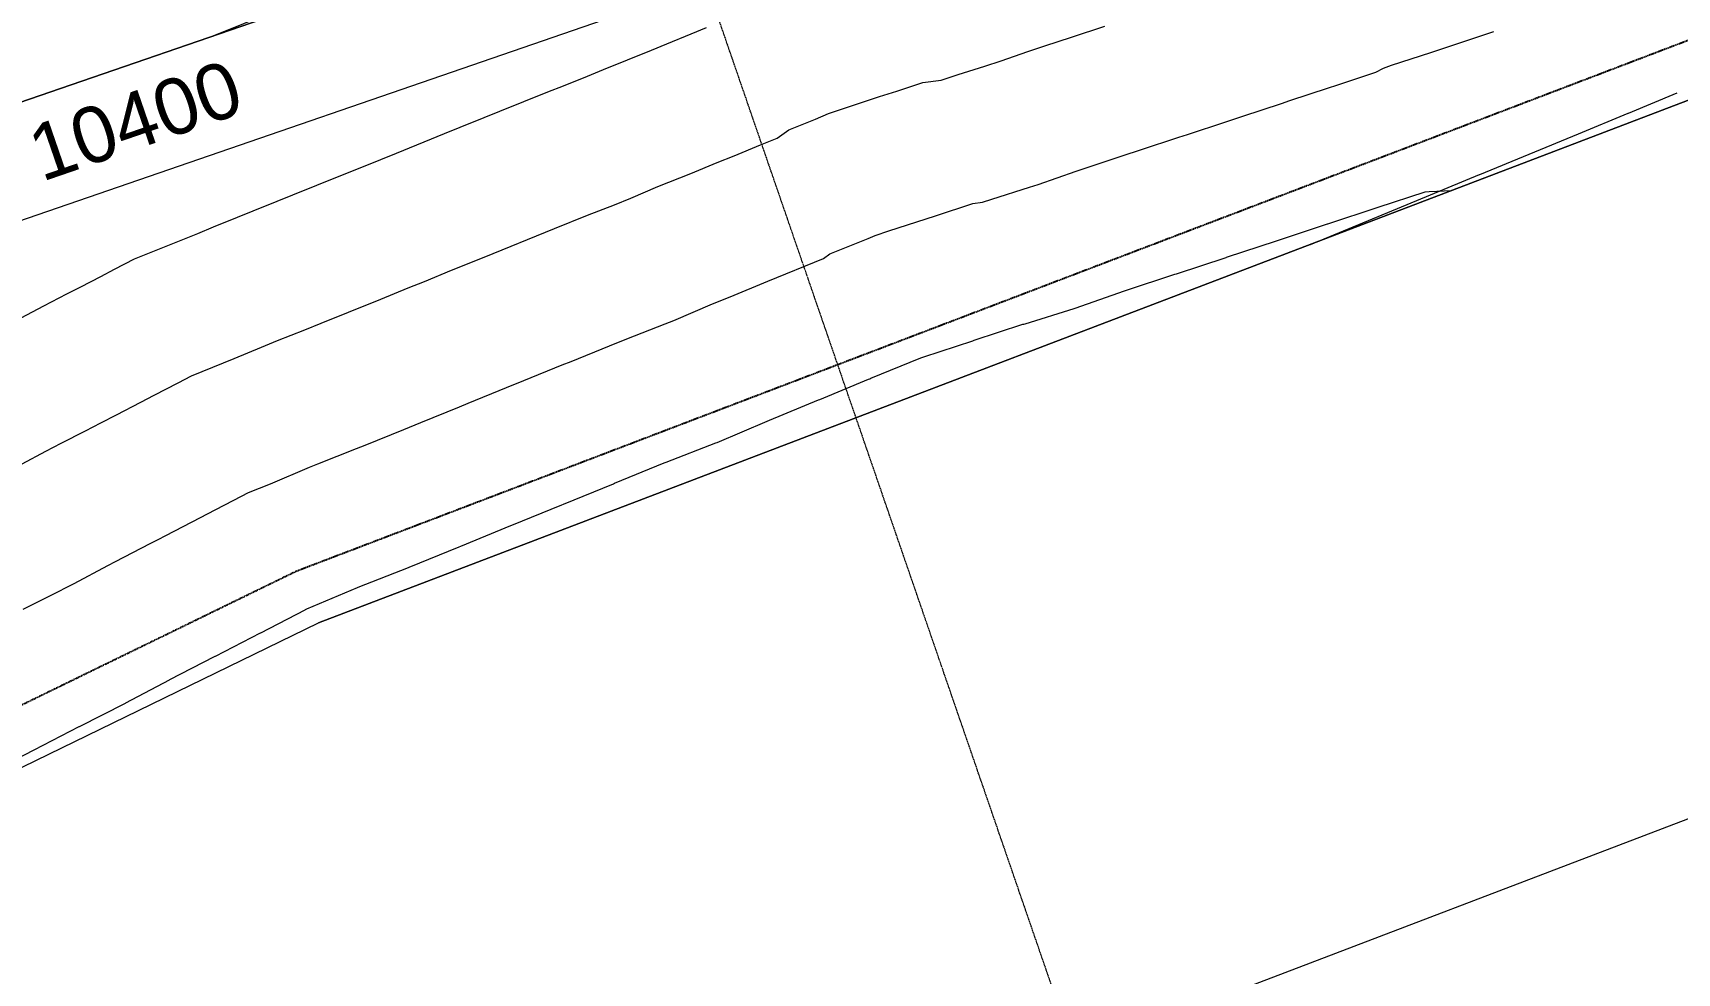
# Model space of a CAD drawing. Header units: millimetres. Extents: x -2612262 to -2065320, y 3717813 to 4283368.
# Drawn here: x -2441685 to -2426996, y 4011466 to 4019870 of the extents above; entities that cross this region are included whole.
import ezdxf

# ---------------------------------------------------------------- set-up
doc = ezdxf.new("R2010")
doc.units = ezdxf.units.MM
for name, pattern in [('Aligning Line', [3.2004, 1.6002, -1.6002]), ('BOUNDARY Tighter', [8, 4, -2, 0, -2]), ('Grid Line', [21, 12, -3, 3, -3])]:
    doc.linetypes.add(name, pattern=pattern)
for name, color, linetype, lineweight in [('A-ANNO-NOTE', 131, 'Continuous', 5), ('A-DETL', 90, 'Continuous', 18), ('A-DETL-GENF', 92, 'Continuous', 5), ('A-FLOR', 192, 'Continuous', 5), ('C-TOPO', 7, 'Continuous', 5), ('C-TOPO-MAJR', 7, 'Continuous', 20), ('C-TOPO-MINR', 7, 'Continuous', 5), ('G-ANNO-REFR', 1, 'Aligning Line', 5), ('S-GRID', 1, 'Continuous', 5)]:
    doc.layers.add(name, color=color, linetype=linetype, lineweight=lineweight)
doc.styles.add('Arial', font='arial.ttf', dxfattribs={"height": 500})
picture_1 = doc.add_image_def('image1.jpg', size_in_pixel=(6528, 5638))

# ---------------------------------------------------------------- blocks, each defined once
blk = doc.blocks.new('Dimension - Grids _2D_ - 1-200-1063973-GA - Part A')
at = {"layer": 'A-DETL-GENF'}
for p, q in [((-4523, 500), (-5023, 0)), ((-5023, 0), (-4523, 500)), ((4877, 500), (-4523, 500)), ((-4523, 500), (4877, 500)), ((5377, 0), (4877, 500)), ((5377, 0), (4877, 500)), ((-5023, 0), (-4523, -500)), ((-5023, 0), (-4523, -500)), ((4877, -500), (5377, 0)), ((5377, 0), (4877, -500)), ((-4523, -500), (4877, -500)), ((-4523, -500), (4877, -500))]:
    blk.add_line(p, q, dxfattribs=at)

msp = doc.modelspace()

# ---------------------------------------------------------------- linework, layer by layer
at = {"layer": 'A-DETL', "linetype": 'BOUNDARY Tighter', "lineweight": 25}
for p, q in [((-2421584.7, 4021829.3), (-2439332, 4015056.7)), ((-2439332, 4015056.7), (-2456192.9, 4006839.9))]:
    msp.add_line(p, q, dxfattribs=at)
at = {"layer": 'A-FLOR'}
for p, q in [((-2439132.9, 4014597.5), (-2421411.2, 4021360.3)), ((-2419330, 4015732.5), (-2436744.4, 4009086.9)), ((-2459381.5, 4004729.8), (-2439132.9, 4014597.5))]:
    msp.add_line(p, q, dxfattribs=at)
at = {"layer": 'C-TOPO'}
for p, q in [((-2440089.5, 4019837.9), (-2435539.6, 4021669.6)), ((-2421411.2, 4021360.3), (-2439132.9, 4014597.5))]:
    msp.add_line(p, q, dxfattribs=at)
at = {"layer": 'C-TOPO-MAJR', "color": 8, "lineweight": 15}
for p, q in [((-2436023, 4019772.2), (-2435804.4, 4019860.2)), ((-2435804.4, 4019860.2), (-2435668, 4019916.6)), ((-2436588.8, 4019543), (-2436160, 4019715.6)), ((-2436160, 4019715.6), (-2436023, 4019772.2)), ((-2436728.9, 4019483), (-2436588.8, 4019543)), ((-2437083.5, 4019342.7), (-2436944.4, 4019396.3)), ((-2436944.4, 4019396.3), (-2436728.9, 4019483)), ((-2437514.1, 4019169.4), (-2437083.5, 4019342.7)), ((-2437868.5, 4019025.9), (-2437653.4, 4019112.4)), ((-2437653.4, 4019112.4), (-2437514.1, 4019169.4)), ((-2438437.9, 4018795.7), (-2438008.2, 4018968.8)), ((-2438008.2, 4018968.8), (-2437868.5, 4019025.9)), ((-2438577.8, 4018738.6), (-2438437.9, 4018795.7)), ((-2438932.8, 4018594.8), (-2438792.5, 4018652.1)), ((-2438792.5, 4018652.1), (-2438577.8, 4018738.6)), ((-2439361.9, 4018422.1), (-2438932.8, 4018594.8)), ((-2439716.9, 4018278.2), (-2439502.3, 4018364.6)), ((-2439502.3, 4018364.6), (-2439361.9, 4018422.1)), ((-2440071.7, 4018136.5), (-2439857.8, 4018222.6)), ((-2439857.8, 4018222.6), (-2439716.9, 4018278.2)), ((-2440777.9, 4017849.4), (-2440213, 4018076.8)), ((-2440213, 4018076.8), (-2440071.7, 4018136.5)), ((-2441079.5, 4017692.2), (-2440955.8, 4017756.7)), ((-2440955.8, 4017756.7), (-2440777.9, 4017849.4)), ((-2441381.9, 4017535.7), (-2441255.8, 4017600.4)), ((-2441255.8, 4017600.4), (-2441079.5, 4017692.2)), ((-2441586.5, 4017429.2), (-2441381.9, 4017535.7)), ((-2441791, 4017322.7), (-2441586.5, 4017429.2))]:
    msp.add_line(p, q, dxfattribs=at)
at = {"layer": 'C-TOPO-MINR', "color": 253}
for p, q in [((-2432645.6, 4019753.4), (-2432405.6, 4019832.6)), ((-2432405.6, 4019832.6), (-2432108.5, 4019931)), ((-2429125.5, 4019718.7), (-2428775, 4019834.1)), ((-2428775, 4019834.1), (-2428632.9, 4019882.2)), ((-2433035.6, 4019620.2), (-2432797, 4019703.3)), ((-2432797, 4019703.3), (-2432645.6, 4019753.4)), ((-2429546, 4019579.5), (-2429197.5, 4019694.3)), ((-2429197.5, 4019694.3), (-2429125.5, 4019718.7)), ((-2433418.2, 4019498.1), (-2433180.9, 4019572.1)), ((-2433180.9, 4019572.1), (-2433035.6, 4019620.2)), ((-2430035.6, 4019402.8), (-2429686.8, 4019517.9)), ((-2429686.8, 4019517.9), (-2429619.2, 4019554.8)), ((-2429619.2, 4019554.8), (-2429546, 4019579.5)), ((-2433966.7, 4019348.3), (-2433733.3, 4019425.4)), ((-2433733.3, 4019425.4), (-2433571.2, 4019447.4)), ((-2433571.2, 4019447.4), (-2433418.2, 4019498.1)), ((-2430455.8, 4019264), (-2430109, 4019378.5)), ((-2430109, 4019378.5), (-2430035.6, 4019402.8)), ((-2434576.2, 4019147.8), (-2434353.9, 4019223.1)), ((-2434353.9, 4019223.1), (-2434120.6, 4019299.7)), ((-2434120.6, 4019299.7), (-2433966.7, 4019348.3)), ((-2430875.2, 4019125.5), (-2430530.4, 4019239.3)), ((-2430530.4, 4019239.3), (-2430455.8, 4019264)), ((-2434931.1, 4019002.8), (-2434692.4, 4019099.2)), ((-2434692.4, 4019099.2), (-2434576.2, 4019147.8)), ((-2431370.3, 4018961.9), (-2431026.4, 4019075.4)), ((-2431026.4, 4019075.4), (-2430875.2, 4019125.5)), ((-2435185.1, 4018868.9), (-2435037, 4018928.5)), ((-2435037, 4018928.5), (-2434931.1, 4019002.8)), ((-2431789, 4018823.6), (-2431446.9, 4018936.5)), ((-2431446.9, 4018936.5), (-2431370.3, 4018961.9)), ((-2435570.8, 4018711), (-2435421.2, 4018771.2)), ((-2435421.2, 4018771.2), (-2435185.1, 4018868.9)), ((-2432285.4, 4018659.6), (-2431944.2, 4018772.2)), ((-2431944.2, 4018772.2), (-2431789, 4018823.6)), ((-2435807.8, 4018613.1), (-2435570.8, 4018711)), ((-2432704.5, 4018515), (-2432365.2, 4018633.2)), ((-2432365.2, 4018633.2), (-2432285.4, 4018659.6)), ((-2436343.3, 4018391.4), (-2436100.8, 4018495.1)), ((-2436100.8, 4018495.1), (-2435807.8, 4018613.1)), ((-2433119, 4018384.3), (-2432781.6, 4018489.5)), ((-2432781.6, 4018489.5), (-2432704.5, 4018515)), ((-2436731.1, 4018239.5), (-2436490.4, 4018332.2)), ((-2436490.4, 4018332.2), (-2436343.3, 4018391.4)), ((-2433621.9, 4018234.9), (-2433287.7, 4018345.4)), ((-2433287.7, 4018345.4), (-2433201, 4018357.2)), ((-2433201, 4018357.2), (-2433119, 4018384.3)), ((-2429665.7, 4018311.6), (-2429247.1, 4018449.8)), ((-2429247.1, 4018449.8), (-2429210.3, 4018451.4)), ((-2429210.3, 4018451.4), (-2429209.7, 4018451.6)), ((-2429209.7, 4018451.6), (-2429008, 4018461.3)), ((-2437024.5, 4018121.4), (-2436731.1, 4018239.5)), ((-2434039.2, 4018098.9), (-2433704.9, 4018208.7)), ((-2433704.9, 4018208.7), (-2433621.9, 4018234.9)), ((-2430116.7, 4018162.8), (-2429667, 4018311.2)), ((-2429667, 4018311.2), (-2429665.7, 4018311.6)), ((-2437265.5, 4018022.9), (-2437024.5, 4018121.4)), ((-2434223, 4018031.7), (-2434159.9, 4018058.1)), ((-2434159.9, 4018058.1), (-2434039.2, 4018098.9)), ((-2430566.6, 4018014.3), (-2430119.4, 4018161.9)), ((-2430119.4, 4018161.9), (-2430116.7, 4018162.8)), ((-2437653.5, 4017865.2), (-2437411.8, 4017964)), ((-2437411.8, 4017964), (-2437265.5, 4018022.9)), ((-2434622.1, 4017853.4), (-2434564.8, 4017893.6)), ((-2434564.8, 4017893.6), (-2434223, 4018031.7)), ((-2431020.6, 4017864.4), (-2430574.5, 4018011.7)), ((-2430574.5, 4018011.7), (-2430566.6, 4018014.3)), ((-2438187.6, 4017648.7), (-2437945.5, 4017747.6)), ((-2437945.5, 4017747.6), (-2437653.5, 4017865.2)), ((-2435037.9, 4017682.3), (-2434702.2, 4017821.1)), ((-2434702.2, 4017821.1), (-2434622.1, 4017853.4)), ((-2431469.5, 4017716.3), (-2431025.9, 4017862.7)), ((-2431025.9, 4017862.7), (-2431020.6, 4017864.4)), ((-2438333.2, 4017590), (-2438187.6, 4017648.7)), ((-2435455.6, 4017510.6), (-2435118.5, 4017649.8)), ((-2435118.5, 4017649.8), (-2435037.9, 4017682.3)), ((-2431925.3, 4017565.8), (-2431482.8, 4017711.8)), ((-2431482.8, 4017711.8), (-2431469.5, 4017716.3)), ((-2438866.6, 4017373.8), (-2438575.9, 4017490.8)), ((-2438575.9, 4017490.8), (-2438333.2, 4017590)), ((-2435957.8, 4017299.7), (-2435612.9, 4017447.2)), ((-2435612.9, 4017447.2), (-2435455.6, 4017510.6)), ((-2432373.4, 4017409.9), (-2431933.4, 4017563.1)), ((-2431933.4, 4017563.1), (-2431925.3, 4017565.8)), ((-2439109.7, 4017274.4), (-2438866.6, 4017373.8)), ((-2436036.4, 4017268.1), (-2435957.8, 4017299.7)), ((-2432819.9, 4017270.5), (-2432382.4, 4017406.9)), ((-2432382.4, 4017406.9), (-2432373.4, 4017409.9)), ((-2439498.6, 4017119.8), (-2439254.8, 4017216)), ((-2439254.8, 4017216), (-2439109.7, 4017274.4)), ((-2436378.6, 4017136.3), (-2436036.4, 4017268.1)), ((-2433277.1, 4017121.6), (-2432842.1, 4017265.4)), ((-2432842.1, 4017265.4), (-2432830.7, 4017266.9)), ((-2432830.7, 4017266.9), (-2432819.9, 4017270.5)), ((-2439887.6, 4016958.3), (-2439643, 4017061.7)), ((-2439643, 4017061.7), (-2439498.6, 4017119.8)), ((-2436877.6, 4016933.3), (-2436534.9, 4017073.4)), ((-2436534.9, 4017073.4), (-2436378.6, 4017136.3)), ((-2433724.4, 4016974.8), (-2433289.1, 4017117.8)), ((-2433289.1, 4017117.8), (-2433277.1, 4017121.6)), ((-2440268.5, 4016804.9), (-2439887.6, 4016958.3)), ((-2437298.9, 4016761.6), (-2436955.2, 4016902)), ((-2436955.2, 4016902), (-2436877.6, 4016933.3)), ((-2434198.5, 4016784.4), (-2433753.7, 4016964.1)), ((-2433753.7, 4016964.1), (-2433743.7, 4016968.3)), ((-2433743.7, 4016968.3), (-2433724.4, 4016974.8)), ((-2440602.5, 4016630.9), (-2440388.4, 4016742.4)), ((-2440388.4, 4016742.4), (-2440268.5, 4016804.9)), ((-2437453.1, 4016699.5), (-2437298.9, 4016761.6)), ((-2434654.6, 4016593.3), (-2434219.4, 4016773.4)), ((-2434219.4, 4016773.4), (-2434207.2, 4016778.3)), ((-2434207.2, 4016778.3), (-2434198.5, 4016784.4)), ((-2440939.5, 4016457.2), (-2440721.2, 4016569)), ((-2440721.2, 4016569), (-2440602.5, 4016630.9)), ((-2437797.3, 4016558.8), (-2437453.1, 4016699.5)), ((-2435103.4, 4016408.1), (-2434666.3, 4016588.6)), ((-2434666.3, 4016588.6), (-2434654.6, 4016593.3)), ((-2441077, 4016385.5), (-2440939.5, 4016457.2)), ((-2438219.1, 4016386.9), (-2437873.9, 4016528)), ((-2437873.9, 4016528), (-2437797.3, 4016558.8)), ((-2441431.2, 4016201.9), (-2441214.5, 4016313.9)), ((-2441214.5, 4016313.9), (-2441077, 4016385.5)), ((-2438717, 4016184.3), (-2438371.4, 4016325.6)), ((-2438371.4, 4016325.6), (-2438219.1, 4016386.9)), ((-2435572.2, 4016208.1), (-2435125, 4016399.4)), ((-2435125, 4016399.4), (-2435103.4, 4016408.1)), ((-2441780, 4016018.1), (-2441568.4, 4016130.4)), ((-2441568.4, 4016130.4), (-2441431.2, 4016201.9)), ((-2439139.4, 4016017), (-2438792.7, 4016153.8)), ((-2438792.7, 4016153.8), (-2438717, 4016184.3)), ((-2436026.2, 4016033.1), (-2435582.4, 4016204)), ((-2435582.4, 4016204), (-2435572.2, 4016208.1)), ((-2439562.1, 4015839.7), (-2439214.4, 4015986.8)), ((-2439214.4, 4015986.8), (-2439139.4, 4016017)), ((-2436489.7, 4015843.7), (-2436045.3, 4016025.4)), ((-2436045.3, 4016025.4), (-2436026.2, 4016033.1)), ((-2439759, 4015760.5), (-2439562.1, 4015839.7)), ((-2436944.2, 4015658), (-2436498.6, 4015840.1)), ((-2436498.6, 4015840.1), (-2436489.7, 4015843.7)), ((-2440125.5, 4015569.5), (-2439821, 4015728.1)), ((-2439821, 4015728.1), (-2439759, 4015760.5)), ((-2440497, 4015378.6), (-2440186.6, 4015537.7)), ((-2440186.6, 4015537.7), (-2440125.5, 4015569.5)), ((-2437407.1, 4015468.9), (-2436960.8, 4015651.3)), ((-2436960.8, 4015651.3), (-2436944.2, 4015658)), ((-2437862.3, 4015282.9), (-2437414.6, 4015465.9)), ((-2437414.6, 4015465.9), (-2437407.1, 4015468.9)), ((-2440946.2, 4015145.8), (-2440638, 4015305.1)), ((-2440638, 4015305.1), (-2440567.5, 4015341.8)), ((-2440567.5, 4015341.8), (-2440497, 4015378.6)), ((-2438324.4, 4015094.1), (-2437876.1, 4015277.3)), ((-2437876.1, 4015277.3), (-2437862.3, 4015282.9)), ((-2441317.1, 4014949.7), (-2441016.2, 4015109.4)), ((-2441016.2, 4015109.4), (-2440946.2, 4015145.8)), ((-2441386.7, 4014913.4), (-2441317.1, 4014949.7)), ((-2438780.2, 4014914.1), (-2438330.6, 4015091.6)), ((-2438330.6, 4015091.6), (-2438324.4, 4015094.1)), ((-2441773.1, 4014717.6), (-2441455.7, 4014877.5)), ((-2441455.7, 4014877.5), (-2441386.7, 4014913.4)), ((-2439236.7, 4014721.2), (-2438785.8, 4014911.9)), ((-2438785.8, 4014911.9), (-2438780.2, 4014914.1)), ((-2439648.4, 4014508.1), (-2439253.7, 4014713.9)), ((-2439253.7, 4014713.9), (-2439249.6, 4014716)), ((-2439249.6, 4014716), (-2439236.7, 4014721.2)), ((-2439652, 4014506.3), (-2439648.4, 4014508.1)), ((-2440054.5, 4014300), (-2439652, 4014506.3)), ((-2440461.1, 4014089.8), (-2440061.5, 4014296.3)), ((-2440061.5, 4014296.3), (-2440058, 4014298.2)), ((-2440058, 4014298.2), (-2440054.5, 4014300)), ((-2440854.1, 4013881.2), (-2440464, 4014088.3)), ((-2440464, 4014088.3), (-2440461.1, 4014089.8)), ((-2441270.3, 4013671.5), (-2440858.7, 4013878.8)), ((-2440858.7, 4013878.8), (-2440856.4, 4013880)), ((-2440856.4, 4013880), (-2440854.1, 4013881.2)), ((-2441674.2, 4013462.8), (-2441272, 4013670.7)), ((-2441272, 4013670.7), (-2441270.3, 4013671.5)), ((-2442078.5, 4013253.9), (-2441675.3, 4013462.3)), ((-2441675.3, 4013462.3), (-2441674.2, 4013462.8))]:
    msp.add_line(p, q, dxfattribs=at)
at = {"layer": 'C-TOPO-MINR', "color": 254}
for p, q in [((-2427430.2, 4019153.4), (-2426996.4, 4019332.7)), ((-2427877.2, 4018968.7), (-2427431.6, 4019152.8)), ((-2428317.4, 4018786.7), (-2427877.6, 4018968.5)), ((-2428756.9, 4018605.1), (-2428318.3, 4018786.4)), ((-2429198, 4018422.8), (-2428760, 4018603.8)), ((-2430272.1, 4017978.9), (-2429200.2, 4018421.9))]:
    msp.add_line(p, q, dxfattribs=at)
at = {"layer": 'S-GRID', "linetype": 'Grid Line'}
msp.add_line((-2414815.7, 3959754.1), (-2436387.9, 4022402.8), dxfattribs=at)

# ---------------------------------------------------------------- block references
at = {"layer": 'A-DETL-GENF', "rotation": 19.00040712023049}
msp.add_blockref('Dimension - Grids _2D_ - 1-200-1063973-GA - Part A', (-2440912.2, 4019025.8), dxfattribs=at)

# ---------------------------------------------------------------- texts
at = {"layer": 'A-ANNO-NOTE', "insert": (-2441770.6, 4019008.8), "char_height": 500, "width": 2324.894, "attachment_point": 1, "rotation": 19.00041, "style": 'Arial'}
msp.add_mtext('10400', dxfattribs=at)

# ---------------------------------------------------------------- pictures from other files: only their frames are drawn
at = {"layer": 'G-ANNO-REFR'}
image = msp.add_image(picture_1, insert=(-2382054.9, 4283368.1), size_in_units=(433000, 373966.6), rotation=-122.11743, dxfattribs=at)
image.dxf.flags = 15

doc.saveas('drawing.dxf')
